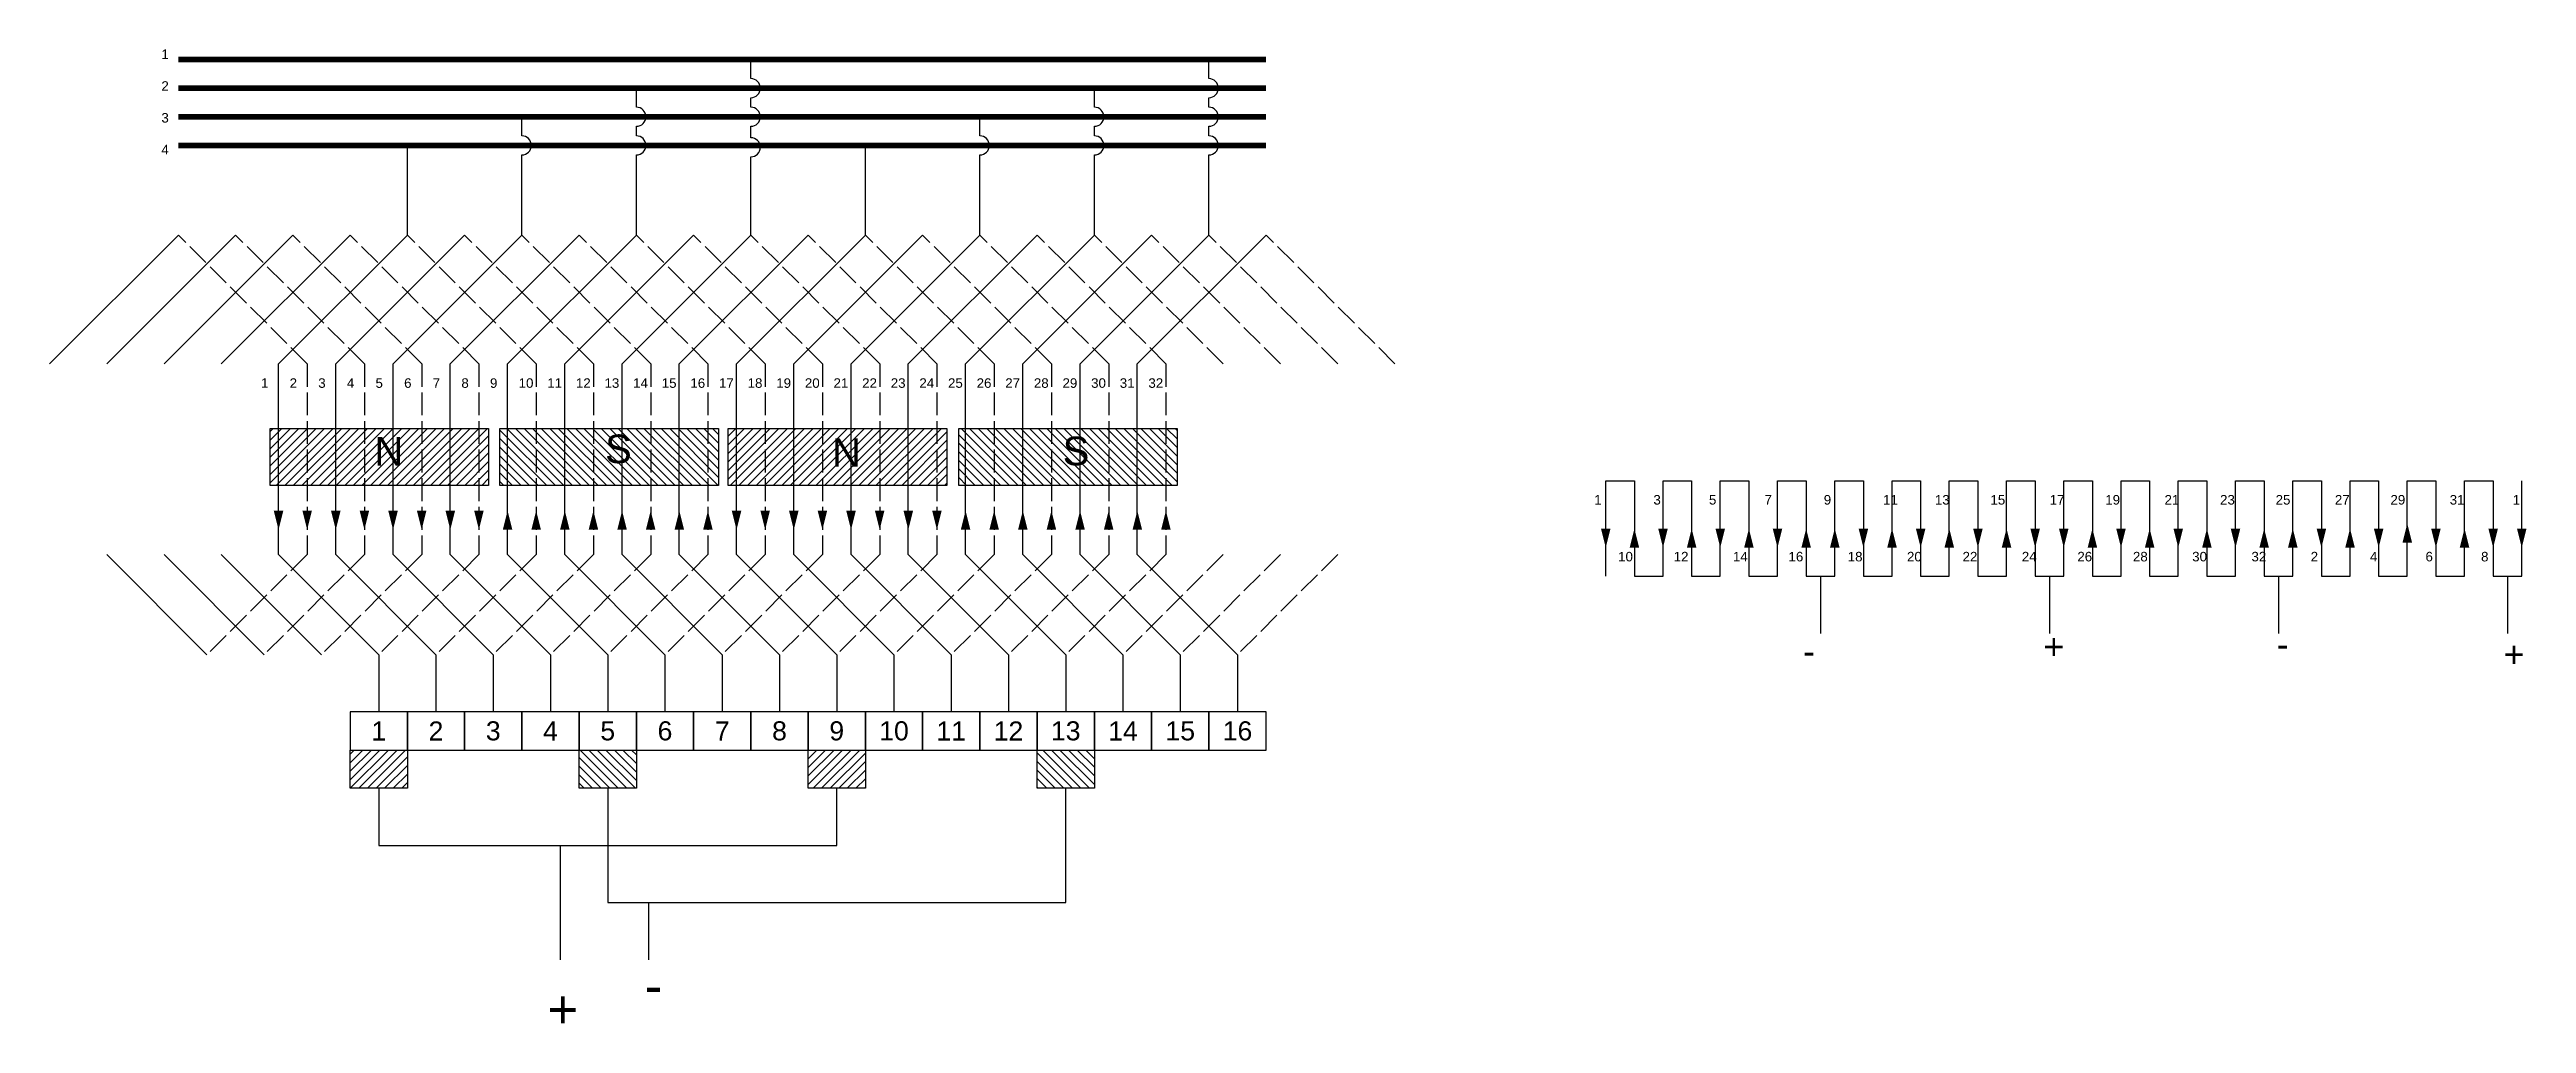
# Model space of a CAD drawing. Header units: millimetres. Extents: x -33 to 1265, y -190 to 320.
import ezdxf

# ---------------------------------------------------------------- set-up
doc = ezdxf.new("R2010")
doc.units = ezdxf.units.MM
doc.linetypes.add('ACAD_ISO02W100', pattern=[15, 12, -3])
doc.styles.get("Standard").update_dxf_attribs({"font": 'arial.ttf'})

msp = doc.modelspace()

# ---------------------------------------------------------------- hatches: boundary and pattern name
h = msp.add_hatch()
h.set_pattern_fill('ANSI31', color=256)
h.set_pattern_definition([(45, (0, -227.9354), (-2.245064, 2.245064), [])])
h.paths.add_polyline_path([(83.1, 121.7), (197.6, 121.7), (197.6, 91.8), (83.1, 91.8)])
h.paths.add_polyline_path([(323.1, 121.7), (437.7, 121.7), (437.7, 91.8), (323.1, 91.8)])
h.paths.add_polyline_path([(125, -46.9), (155, -46.9), (155, -66.9), (125, -66.9)])
h.paths.add_polyline_path([(365, -46.9), (395, -46.9), (395, -66.9), (365, -66.9)])
h = msp.add_hatch()
h.set_pattern_fill('ANSI31', color=256, angle=90)
h.set_pattern_definition([(135, (0, -227.9354), (-2.245064, -2.245064), [])])
h.paths.add_polyline_path([(203.5, 121.7), (318.1, 121.7), (318.1, 91.8), (203.5, 91.8)])
h.paths.add_polyline_path([(443.9, 121.7), (558.4, 121.7), (558.4, 91.8), (443.9, 91.8)])
h.paths.add_polyline_path([(245, -46.9), (275, -46.9), (275, -66.9), (245, -66.9)])
h.paths.add_polyline_path([(485, -46.9), (515, -46.9), (515, -66.9), (485, -66.9)])

# ---------------------------------------------------------------- linework, layer by layer
for p, q in [((335, 305.1), (335, 315.1)), ((575, 305.1), (575, 315.1)), ((275, 290.1), (275, 300.1)), ((515, 290.1), (515, 300.1)), ((335, 290.1), (335, 295.1)), ((575, 290.1), (575, 295.1)), ((215, 275.1), (215, 285.1)), ((275, 275.1), (275, 280.1)), ((335, 274.1), (335, 280.1)), ((455, 275.1), (455, 285.1)), ((515, 275.1), (515, 280.1)), ((575, 275.1), (575, 280.1)), ((155, 223.1), (155, 270.1)), ((215, 223.1), (215, 265.1)), ((275, 223.1), (275, 265.1)), ((335, 223.1), (335, 264.1)), ((395, 223.1), (395, 270.1)), ((455, 223.1), (455, 265.1)), ((515, 223.1), (515, 265.1)), ((575, 223.1), (575, 265.1)), ((-32.5, 155.6), (35, 223.1)), ((-2.5, 155.6), (65, 223.1)), ((27.5, 155.6), (95, 223.1)), ((57.5, 155.6), (125, 223.1)), ((87.5, 155.6), (155, 223.1)), ((117.5, 155.6), (185, 223.1)), ((147.5, 155.6), (215, 223.1)), ((177.5, 155.6), (245, 223.1)), ((207.5, 155.6), (275, 223.1)), ((237.5, 155.6), (305, 223.1)), ((267.5, 155.6), (335, 223.1)), ((297.5, 155.6), (365, 223.1)), ((327.5, 155.6), (395, 223.1)), ((357.5, 155.6), (425, 223.1)), ((387.5, 155.6), (455, 223.1)), ((417.5, 155.6), (485, 223.1)), ((447.5, 155.6), (515, 223.1)), ((477.5, 155.6), (545, 223.1)), ((507.5, 155.6), (575, 223.1)), ((537.5, 155.6), (605, 223.1)), ((87.5, 55.6), (87.5, 155.6)), ((117.5, 55.6), (117.5, 155.6)), ((147.5, 55.6), (147.5, 155.6)), ((177.5, 55.6), (177.5, 155.6)), ((207.5, 55.6), (207.5, 155.6)), ((237.5, 55.6), (237.5, 155.6)), ((267.5, 55.6), (267.5, 155.6)), ((297.5, 55.6), (297.5, 155.6)), ((327.5, 55.6), (327.5, 155.6)), ((357.5, 55.6), (357.5, 155.6)), ((387.5, 55.6), (387.5, 155.6)), ((417.5, 55.6), (417.5, 155.6)), ((447.5, 55.6), (447.5, 155.6)), ((477.5, 55.6), (477.5, 155.6)), ((507.5, 55.6), (507.5, 155.6)), ((537.5, 55.6), (537.5, 155.6)), ((783, 44.2), (783, 94.2)), ((783, 94.2), (798, 94.2)), ((798, 94.2), (798, 44.2)), ((813, 44.2), (813, 94.2)), ((813, 94.2), (828, 94.2)), ((828, 94.2), (828, 44.2)), ((843, 44.2), (843, 94.2)), ((843, 94.2), (858, 94.2)), ((858, 94.2), (858, 44.2)), ((873, 44.2), (873, 94.2)), ((873, 94.2), (888, 94.2)), ((888, 94.2), (888, 44.2)), ((903, 44.2), (903, 94.2)), ((903, 94.2), (918, 94.2)), ((918, 94.2), (918, 44.2)), ((933, 44.2), (933, 94.2)), ((933, 94.2), (948, 94.2)), ((948, 94.2), (948, 44.2)), ((963, 44.2), (963, 94.2)), ((963, 94.2), (978, 94.2)), ((978, 94.2), (978, 44.2)), ((993, 44.2), (993, 94.2)), ((993, 94.2), (1008, 94.2)), ((1008, 94.2), (1008, 44.2)), ((1023, 44.2), (1023, 94.2)), ((1023, 94.2), (1038, 94.2)), ((1038, 94.2), (1038, 44.2)), ((1053, 44.2), (1053, 94.2)), ((1053, 94.2), (1068, 94.2)), ((1068, 94.2), (1068, 44.2)), ((1083, 44.2), (1083, 94.2)), ((1083, 94.2), (1098, 94.2)), ((1098, 94.2), (1098, 44.2)), ((1113, 44.2), (1113, 94.2)), ((1113, 94.2), (1128, 94.2)), ((1128, 94.2), (1128, 44.2)), ((1143, 44.2), (1143, 94.2)), ((1143, 94.2), (1158, 94.2)), ((1158, 94.2), (1158, 44.2)), ((1173, 44.2), (1173, 94.2)), ((1173, 94.2), (1188, 94.2)), ((1188, 94.2), (1188, 44.2)), ((1203, 44.2), (1203, 94.2)), ((1203, 94.2), (1218, 94.2)), ((1218, 94.2), (1218, 44.2)), ((1233, 44.2), (1233, 94.2)), ((1233, 94.2), (1248, 94.2)), ((1248, 94.2), (1248, 44.2)), ((1263, 44.2), (1263, 94.2)), ((-2.5, 55.6), (50, 3.1)), ((27.5, 55.6), (80, 3.1)), ((57.5, 55.6), (110, 3.1)), ((87.5, 55.6), (140, 3.1)), ((117.5, 55.6), (170, 3.1)), ((147.5, 55.6), (200, 3.1)), ((177.5, 55.6), (230, 3.1)), ((207.5, 55.6), (260, 3.1)), ((237.5, 55.6), (290, 3.1)), ((267.5, 55.6), (320, 3.1)), ((297.5, 55.6), (350, 3.1)), ((327.5, 55.6), (380, 3.1)), ((357.5, 55.6), (410, 3.1)), ((387.5, 55.6), (440, 3.1)), ((417.5, 55.6), (470, 3.1)), ((447.5, 55.6), (500, 3.1)), ((477.5, 55.6), (530, 3.1)), ((507.5, 55.6), (560, 3.1)), ((537.5, 55.6), (590, 3.1)), ((798, 44.2), (813, 44.2)), ((828, 44.2), (843, 44.2)), ((858, 44.2), (873, 44.2)), ((888, 44.2), (903, 44.2)), ((895.5, 44.2), (895.5, 14.2)), ((918, 44.2), (933, 44.2)), ((948, 44.2), (963, 44.2)), ((978, 44.2), (993, 44.2)), ((1008, 44.2), (1023, 44.2)), ((1015.5, 44.2), (1015.5, 14.2)), ((1038, 44.2), (1053, 44.2)), ((1068, 44.2), (1083, 44.2)), ((1098, 44.2), (1113, 44.2)), ((1128, 44.2), (1143, 44.2)), ((1135.5, 44.2), (1135.5, 14.2)), ((1158, 44.2), (1173, 44.2)), ((1188, 44.2), (1203, 44.2)), ((1218, 44.2), (1233, 44.2)), ((1248, 44.2), (1263, 44.2)), ((1255.5, 44.2), (1255.5, 14.2)), ((140, 3.1), (140, -26.9)), ((170, 3.1), (170, -26.9)), ((200, 3.1), (200, -26.9)), ((230, 3.1), (230, -26.9)), ((260, 3.1), (260, -26.9)), ((290, 3.1), (290, -26.9)), ((320, 3.1), (320, -26.9)), ((350, 3.1), (350, -26.9)), ((380, 3.1), (380, -26.9)), ((410, 3.1), (410, -26.9)), ((440, 3.1), (440, -26.9)), ((470, 3.1), (470, -26.9)), ((500, 3.1), (500, -26.9)), ((530, 3.1), (530, -26.9)), ((560, 3.1), (560, -26.9)), ((590, 3.1), (590, -26.9)), ((140, -26.9), (125, -26.9)), ((125, -26.9), (125, -46.9)), ((155, -26.9), (140, -26.9)), ((155, -46.9), (155, -26.9)), ((170, -26.9), (155, -26.9)), ((155, -26.9), (155, -46.9)), ((185, -26.9), (170, -26.9)), ((185, -46.9), (185, -26.9)), ((200, -26.9), (185, -26.9)), ((185, -26.9), (185, -46.9)), ((215, -26.9), (200, -26.9)), ((215, -46.9), (215, -26.9)), ((230, -26.9), (215, -26.9)), ((215, -26.9), (215, -46.9)), ((245, -26.9), (230, -26.9)), ((245, -46.9), (245, -26.9)), ((260, -26.9), (245, -26.9)), ((245, -26.9), (245, -46.9)), ((275, -26.9), (260, -26.9)), ((275, -46.9), (275, -26.9)), ((290, -26.9), (275, -26.9)), ((275, -26.9), (275, -46.9)), ((305, -26.9), (290, -26.9)), ((305, -46.9), (305, -26.9)), ((320, -26.9), (305, -26.9)), ((305, -26.9), (305, -46.9)), ((335, -26.9), (320, -26.9)), ((335, -46.9), (335, -26.9)), ((350, -26.9), (335, -26.9)), ((335, -26.9), (335, -46.9)), ((365, -26.9), (350, -26.9)), ((365, -46.9), (365, -26.9)), ((380, -26.9), (365, -26.9)), ((365, -26.9), (365, -46.9)), ((395, -26.9), (380, -26.9)), ((395, -46.9), (395, -26.9)), ((410, -26.9), (395, -26.9)), ((395, -26.9), (395, -46.9)), ((425, -26.9), (410, -26.9)), ((425, -46.9), (425, -26.9)), ((440, -26.9), (425, -26.9)), ((425, -26.9), (425, -46.9)), ((455, -26.9), (440, -26.9)), ((455, -46.9), (455, -26.9)), ((470, -26.9), (455, -26.9)), ((455, -26.9), (455, -46.9)), ((485, -26.9), (470, -26.9)), ((485, -46.9), (485, -26.9)), ((500, -26.9), (485, -26.9)), ((485, -26.9), (485, -46.9)), ((515, -26.9), (500, -26.9)), ((515, -46.9), (515, -26.9)), ((530, -26.9), (515, -26.9)), ((515, -26.9), (515, -46.9)), ((545, -26.9), (530, -26.9)), ((545, -46.9), (545, -26.9)), ((560, -26.9), (545, -26.9)), ((545, -26.9), (545, -46.9)), ((575, -26.9), (560, -26.9)), ((575, -46.9), (575, -26.9)), ((590, -26.9), (575, -26.9)), ((575, -26.9), (575, -46.9)), ((605, -26.9), (590, -26.9)), ((605, -46.9), (605, -26.9)), ((125, -46.9), (155, -46.9)), ((155, -46.9), (185, -46.9)), ((185, -46.9), (215, -46.9)), ((215, -46.9), (245, -46.9)), ((245, -46.9), (275, -46.9)), ((275, -46.9), (305, -46.9)), ((305, -46.9), (335, -46.9)), ((335, -46.9), (365, -46.9)), ((365, -46.9), (395, -46.9)), ((395, -46.9), (425, -46.9)), ((425, -46.9), (455, -46.9)), ((455, -46.9), (485, -46.9)), ((485, -46.9), (515, -46.9)), ((515, -46.9), (545, -46.9)), ((545, -46.9), (575, -46.9)), ((575, -46.9), (605, -46.9)), ((140, -66.9), (140, -96.9)), ((260, -66.9), (260, -126.9)), ((380, -96.9), (380, -66.9)), ((500, -126.9), (500, -66.9)), ((140, -96.9), (380, -96.9)), ((235, -96.9), (235, -156.9)), ((260, -126.9), (500, -126.9)), ((281.3, -126.9), (281.3, -156.9))]:
    msp.add_line(p, q)
at = {"linetype": 'ACAD_ISO02W100'}
for p, q in [((102.5, 155.6), (35, 223.1)), ((132.5, 155.6), (65, 223.1)), ((162.5, 155.6), (95, 223.1)), ((192.5, 155.6), (125, 223.1)), ((222.5, 155.6), (155, 223.1)), ((252.5, 155.6), (185, 223.1)), ((282.5, 155.6), (215, 223.1)), ((312.5, 155.6), (245, 223.1)), ((342.5, 155.6), (275, 223.1)), ((372.5, 155.6), (305, 223.1)), ((402.5, 155.6), (335, 223.1)), ((432.5, 155.6), (365, 223.1)), ((462.5, 155.6), (395, 223.1)), ((492.5, 155.6), (425, 223.1)), ((522.5, 155.6), (455, 223.1)), ((552.5, 155.6), (485, 223.1)), ((582.5, 155.6), (515, 223.1)), ((612.5, 155.6), (545, 223.1)), ((642.5, 155.6), (575, 223.1)), ((672.5, 155.6), (605, 223.1)), ((102.5, 155.6), (102.5, 55.6)), ((132.5, 155.6), (132.5, 55.6)), ((162.5, 155.6), (162.5, 55.6)), ((192.5, 155.6), (192.5, 55.6)), ((222.5, 155.6), (222.5, 55.6)), ((252.5, 155.6), (252.5, 55.6)), ((282.5, 155.6), (282.5, 55.6)), ((312.5, 155.6), (312.5, 55.6)), ((342.5, 155.6), (342.5, 55.6)), ((372.5, 155.6), (372.5, 55.6)), ((402.5, 155.6), (402.5, 55.6)), ((432.5, 155.6), (432.5, 55.6)), ((462.5, 155.6), (462.5, 55.6)), ((492.5, 155.6), (492.5, 55.6)), ((522.5, 155.6), (522.5, 55.6)), ((552.5, 155.6), (552.5, 55.6)), ((102.5, 55.6), (50, 3.1)), ((132.5, 55.6), (80, 3.1)), ((162.5, 55.6), (110, 3.1)), ((192.5, 55.6), (140, 3.1)), ((222.5, 55.6), (170, 3.1)), ((252.5, 55.6), (200, 3.1)), ((282.5, 55.6), (230, 3.1)), ((312.5, 55.6), (260, 3.1)), ((342.5, 55.6), (290, 3.1)), ((372.5, 55.6), (320, 3.1)), ((402.5, 55.6), (350, 3.1)), ((432.5, 55.6), (380, 3.1)), ((462.5, 55.6), (410, 3.1)), ((492.5, 55.6), (440, 3.1)), ((522.5, 55.6), (470, 3.1)), ((552.5, 55.6), (500, 3.1)), ((582.5, 55.6), (530, 3.1)), ((612.5, 55.6), (560, 3.1)), ((642.5, 55.6), (590, 3.1))]:
    msp.add_line(p, q, dxfattribs=at)
at = {"const_width": 3}
for points in [[(35, 315.1), (605, 315.1)], [(35, 300.1), (605, 300.1)], [(35, 285.1), (605, 285.1)], [(35, 270.1), (605, 270.1)]]:
    msp.add_lwpolyline(points, dxfattribs=at)
for points in [[(83.1, 121.7), (197.6, 121.7), (197.6, 91.8), (83.1, 91.8)], [(203.5, 121.7), (318.1, 121.7), (318.1, 91.8), (203.5, 91.8)], [(323.1, 121.7), (437.7, 121.7), (437.7, 91.8), (323.1, 91.8)], [(443.9, 121.7), (558.4, 121.7), (558.4, 91.8), (443.9, 91.8)], [(125, -46.9), (155, -46.9), (155, -66.9), (125, -66.9)], [(245, -46.9), (275, -46.9), (275, -66.9), (245, -66.9)], [(365, -46.9), (395, -46.9), (395, -66.9), (365, -66.9)], [(485, -46.9), (515, -46.9), (515, -66.9), (485, -66.9)]]:
    msp.add_lwpolyline(points, close=True)
for points in [[(87.5, 78.6, 5, 0, 0), (87.5, 68.6, 0, 0, 0)], [(102.5, 78.6, 5, 0, 0), (102.5, 68.6, 0, 0, 0)], [(117.5, 78.6, 5, 0, 0), (117.5, 68.6, 0, 0, 0)], [(132.5, 78.6, 5, 0, 0), (132.5, 68.6, 0, 0, 0)], [(147.5, 78.6, 5, 0, 0), (147.5, 68.6, 0, 0, 0)], [(162.5, 78.6, 5, 0, 0), (162.5, 68.6, 0, 0, 0)], [(177.5, 78.6, 5, 0, 0), (177.5, 68.6, 0, 0, 0)], [(192.5, 78.6, 5, 0, 0), (192.5, 68.6, 0, 0, 0)], [(207.5, 68.6, 5, 0, 0), (207.5, 78.6, 0, 0, 0)], [(222.5, 68.6, 5, 0, 0), (222.5, 78.6, 0, 0, 0)], [(237.5, 68.6, 5, 0, 0), (237.5, 78.6, 0, 0, 0)], [(252.5, 68.6, 5, 0, 0), (252.5, 78.6, 0, 0, 0)], [(267.5, 68.6, 5, 0, 0), (267.5, 78.6, 0, 0, 0)], [(282.5, 68.6, 5, 0, 0), (282.5, 78.6, 0, 0, 0)], [(297.5, 68.6, 5, 0, 0), (297.5, 78.6, 0, 0, 0)], [(312.5, 68.6, 5, 0, 0), (312.5, 78.6, 0, 0, 0)], [(327.5, 78.6, 5, 0, 0), (327.5, 68.6, 0, 0, 0)], [(342.5, 78.6, 5, 0, 0), (342.5, 68.6, 0, 0, 0)], [(357.5, 78.6, 5, 0, 0), (357.5, 68.6, 0, 0, 0)], [(372.5, 78.6, 5, 0, 0), (372.5, 68.6, 0, 0, 0)], [(387.5, 78.6, 5, 0, 0), (387.5, 68.6, 0, 0, 0)], [(402.5, 78.6, 5, 0, 0), (402.5, 68.6, 0, 0, 0)], [(417.5, 78.6, 5, 0, 0), (417.5, 68.6, 0, 0, 0)], [(432.5, 78.6, 5, 0, 0), (432.5, 68.6, 0, 0, 0)], [(447.5, 68.6, 5, 0, 0), (447.5, 78.6, 0, 0, 0)], [(462.5, 68.6, 5, 0, 0), (462.5, 78.6, 0, 0, 0)], [(477.5, 68.6, 5, 0, 0), (477.5, 78.6, 0, 0, 0)], [(492.5, 68.6, 5, 0, 0), (492.5, 78.6, 0, 0, 0)], [(507.5, 68.6, 5, 0, 0), (507.5, 78.6, 0, 0, 0)], [(522.5, 68.6, 5, 0, 0), (522.5, 78.6, 0, 0, 0)], [(537.5, 68.6, 5, 0, 0), (537.5, 78.6, 0, 0, 0)], [(552.5, 68.6, 5, 0, 0), (552.5, 78.6, 0, 0, 0)], [(783, 69.2, 5, 0, 0), (783, 59.2, 0, 0, 0)], [(798, 59.2, 5, 0, 0), (798, 69.2, 0, 0, 0)], [(813, 69.2, 5, 0, 0), (813, 59.2, 0, 0, 0)], [(828, 59.2, 5, 0, 0), (828, 69.2, 0, 0, 0)], [(843, 69.2, 5, 0, 0), (843, 59.2, 0, 0, 0)], [(858, 59.2, 5, 0, 0), (858, 69.2, 0, 0, 0)], [(873, 69.2, 5, 0, 0), (873, 59.2, 0, 0, 0)], [(888, 59.2, 5, 0, 0), (888, 69.2, 0, 0, 0)], [(903, 59.2, 5, 0, 0), (903, 69.2, 0, 0, 0)], [(918, 69.2, 5, 0, 0), (918, 59.2, 0, 0, 0)], [(933, 59.2, 5, 0, 0), (933, 69.2, 0, 0, 0)], [(948, 69.2, 5, 0, 0), (948, 59.2, 0, 0, 0)], [(963, 59.2, 5, 0, 0), (963, 69.2, 0, 0, 0)], [(978, 69.2, 5, 0, 0), (978, 59.2, 0, 0, 0)], [(993, 59.2, 5, 0, 0), (993, 69.2, 0, 0, 0)], [(1008, 69.2, 5, 0, 0), (1008, 59.2, 0, 0, 0)], [(1023, 69.2, 5, 0, 0), (1023, 59.2, 0, 0, 0)], [(1038, 59.2, 5, 0, 0), (1038, 69.2, 0, 0, 0)], [(1053, 69.2, 5, 0, 0), (1053, 59.2, 0, 0, 0)], [(1068, 59.2, 5, 0, 0), (1068, 69.2, 0, 0, 0)], [(1083, 69.2, 5, 0, 0), (1083, 59.2, 0, 0, 0)], [(1098, 59.2, 5, 0, 0), (1098, 69.2, 0, 0, 0)], [(1113, 69.2, 5, 0, 0), (1113, 59.2, 0, 0, 0)], [(1128, 59.2, 5, 0, 0), (1128, 69.2, 0, 0, 0)], [(1143, 59.2, 5, 0, 0), (1143, 69.2, 0, 0, 0)], [(1158, 69.2, 5, 0, 0), (1158, 59.2, 0, 0, 0)], [(1173, 59.2, 5, 0, 0), (1173, 69.2, 0, 0, 0)], [(1188, 69.2, 5, 0, 0), (1188, 59.2, 0, 0, 0)], [(1203, 61.8, 5, 0, 0), (1203, 71.8, 0, 0, 0)], [(1218, 69.2, 5, 0, 0), (1218, 59.2, 0, 0, 0)], [(1233, 59.2, 5, 0, 0), (1233, 69.2, 0, 0, 0)], [(1248, 69.2, 5, 0, 0), (1248, 59.2, 0, 0, 0)], [(1263, 69.2, 5, 0, 0), (1263, 59.2, 0, 0, 0)]]:
    msp.add_lwpolyline(points, format="xyseb")
for centre in [(335, 300.1), (575, 300.1), (275, 285.1), (335, 285.1), (515, 285.1), (575, 285.1), (215, 270.1), (275, 270.1), (335, 269.1), (455, 270.1), (515, 270.1), (575, 270.1)]:
    msp.add_arc(centre, 5, 270, 90)

# ---------------------------------------------------------------- texts
for s, height, p in [('N', 15, (137.8, 102.2)), ('S', 15, (258.6, 103.5)), ('S', 15, (498.4, 102.4)), ('N', 15, (377.5, 101.6)), ('-', 13.5, (886.4, -1.8)), ('+', 13.5, (1012.3, 0.6)), ('-', 13.5, (1134.6, 1.8)), ('+', 13.5, (1253.4, -3.5)), ('+', 20, (228.3, -192.8)), ('-', 20, (279.4, -180.3))]:
    msp.add_text(s, height=height).set_placement(p)
for s, width, gutter_width, insert, char_height, attachment_point in [('1\\P\\P2\\P\\P3\\P\\P4', 18.278, 100, (26.1, 320.4), 5, 1), ('1', 9.179, 100, (78.3, 148), 5, 1), ('2', 9.179, 100, (93.3, 148), 5, 1), ('3', 9.179, 100, (108.3, 148), 5, 1), ('4', 9.179, 100, (123.3, 148), 5, 1), ('5', 9.179, 100, (138.3, 148), 5, 1), ('6', 9.179, 100, (153.3, 148), 5, 1), ('7', 9.179, 100, (168.3, 148), 5, 1), ('8', 9.179, 100, (183.3, 148), 5, 1), ('9', 9.179, 100, (198.3, 148), 5, 1), ('10', 9.179, 100, (213.3, 148), 5, 1), ('11', 9.179, 100, (228.3, 148), 5, 1), ('12', 9.179, 100, (243.3, 148), 5, 1), ('13', 9.179, 100, (258.3, 148), 5, 1), ('14', 9.179, 100, (273.3, 148), 5, 1), ('15', 9.179, 100, (288.3, 148), 5, 1), ('16', 9.179, 100, (303.3, 148), 5, 1), ('17', 9.179, 100, (318.3, 148), 5, 1), ('18', 9.179, 100, (333.3, 148), 5, 1), ('19', 9.179, 100, (348.3, 148), 5, 1), ('20', 9.179, 100, (363.3, 148), 5, 1), ('21', 9.179, 100, (378.3, 148), 5, 1), ('22', 9.179, 100, (393.3, 148), 5, 1), ('23', 9.179, 100, (408.3, 148), 5, 1), ('24', 9.179, 100, (423.3, 148), 5, 1), ('25', 9.179, 100, (438.3, 148), 5, 1), ('26', 9.179, 100, (453.3, 148), 5, 1), ('27', 9.179, 100, (468.3, 148), 5, 1), ('28', 9.179, 100, (483.3, 148), 5, 1), ('29', 9.179, 100, (498.3, 148), 5, 1), ('30', 9.179, 100, (513.3, 148), 5, 1), ('31', 9.179, 100, (528.3, 148), 5, 1), ('32', 9.179, 100, (543.3, 148), 5, 1), ('          1              3             5             7              9              11          13           15            17           19            21           23           25            27           29            31             1', 556.94, 75, (757.5, 86.8), 5, 1), ('                10           12            14           16            18            20           22            24           26           28            30            32            2              4             6             8', 531.568, 75, (758.4, 57), 5, 1), ('1', 30, 100, (140, -36.9), 10, 5), ('2', 30, 100, (170, -36.9), 10, 5), ('3', 30, 100, (200, -36.9), 10, 5), ('4', 30, 100, (230, -36.9), 10, 5), ('5', 30, 100, (260, -36.9), 10, 5), ('6', 30, 100, (290, -36.9), 10, 5), ('7', 30, 100, (320, -36.9), 10, 5), ('8', 30, 100, (350, -36.9), 10, 5), ('9', 30, 100, (380, -36.9), 10, 5), ('10', 30, 100, (410, -36.9), 10, 5), ('11', 30, 100, (440, -36.9), 10, 5), ('12', 30, 100, (470, -36.9), 10, 5), ('13', 30, 100, (500, -36.9), 10, 5), ('14', 30, 100, (530, -36.9), 10, 5), ('15', 30, 100, (560, -36.9), 10, 5), ('16', 30, 100, (590, -36.9), 10, 5)]:
    msp.add_mtext_dynamic_manual_height_columns(s, width=width, gutter_width=gutter_width, heights=[0], dxfattribs=dict(insert=insert, char_height=char_height, attachment_point=attachment_point))

doc.saveas('drawing.dxf')
